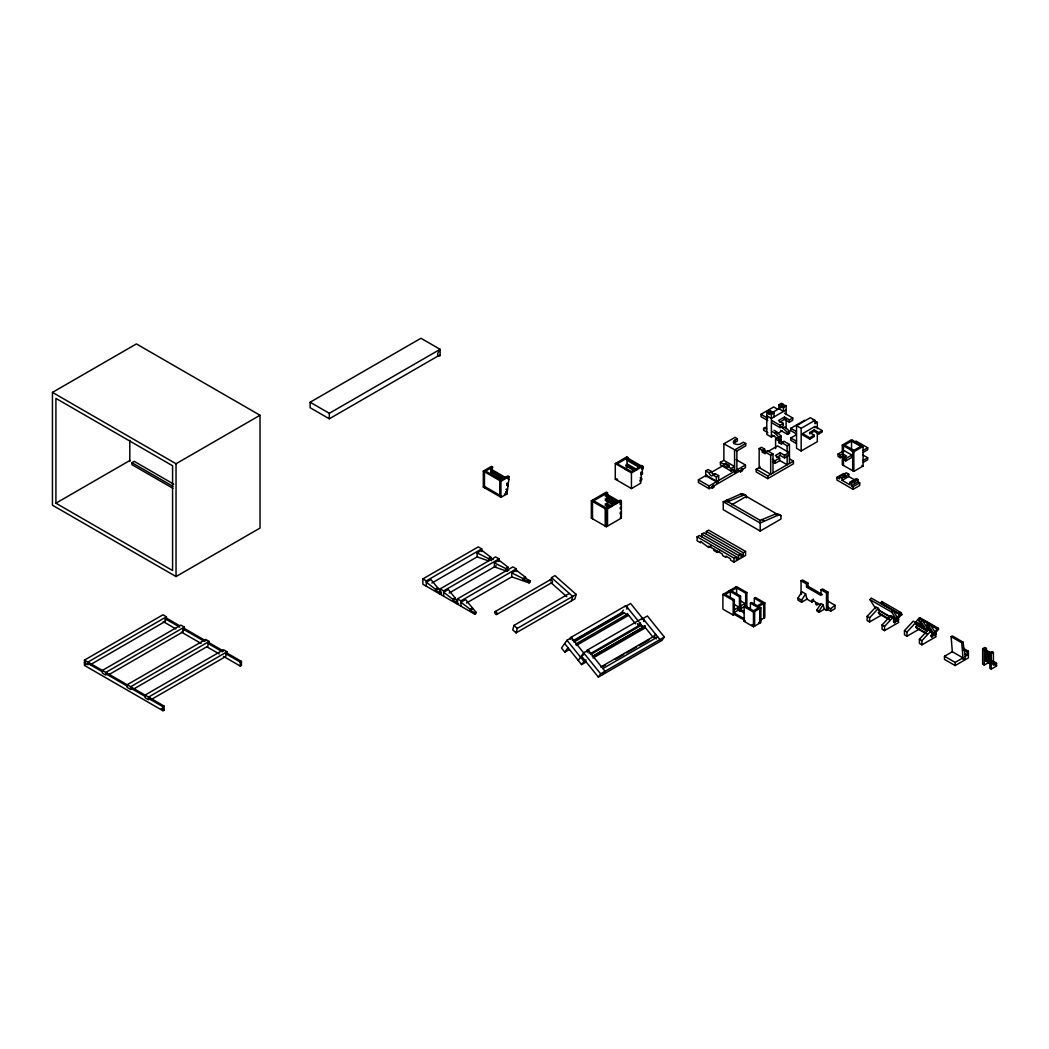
<?xml version="1.0" encoding="UTF-8"?>
<svg xmlns="http://www.w3.org/2000/svg" width="1049" height="1049" viewBox="0 0 1049 1049"><rect width="100%" height="100%" fill="white"/><g stroke="black" fill="none" stroke-linecap="round" stroke-linejoin="round"><path stroke-width="1.5" d="M440.121 354.824L440.121 355.768L437.708 356.214L437.708 353.513L440.121 349.33L420.951 338.263L310.137 402.226L310.137 407.733L329.307 418.8L440.121 354.824L440.121 349.33L329.307 413.306L310.137 402.226M503.35 479.275L490.827 472.05L491.037 470.542L492.453 469.991M491.968 471.617L491.575 474.568L501.592 480.075M505.998 491.929L507.152 492.597L506.955 494.04L500.924 497.252L483.314 487.09L483.314 471.093L491.417 466.412L492.571 467.08L492.165 470.096L491.011 469.441M505.71 492.033L506.864 492.702L507.506 489.909L508.306 483.956L507.152 483.287M506.864 483.392L508.018 484.061L508.699 481.006L508.909 479.485L507.755 478.816M500.924 495.915L499.77 496.583L499.77 480.586L507.873 475.918L509.027 476.574L508.909 479.485M625.479 459.436L625.676 458.02L626.804 457.587L643.339 467.12L643.142 468.549L642.001 468.982L642.014 467.448L643.339 467.12M626.83 456.892L627.866 458.465L626.83 456.892L615.291 463.566L615.291 479.223L631.446 488.546L640.677 483.222L641.123 479.957M634.357 470.713L626.043 465.913L627.092 464.169L627.014 458.78L627.866 458.465M626.319 469.873L626.896 465.586L626.043 465.913M641.831 465.559L642.867 467.12L641.831 465.559L631.446 471.552L616.642 463.566M640.27 480.285L641.595 479.957L641.778 478.528L640.27 480.285L641.319 478.528L641.241 473.151L642.552 472.824L642.368 474.253L641.044 474.581M641.227 474.686L641.241 473.151M642.001 468.982L642.198 467.552L627.014 458.78M713.425 486.172L713.622 485.136L712.455 486.723M741.984 469.677L742.181 468.641L741.027 470.227M706.003 476.797L706.292 475.289M569.345 593.446L513.931 625.427L512.738 629.898L516.082 632.862L574.957 598.874L576.15 594.416L554.96 575.626L551.499 577.632L550.712 580.595M516.082 632.862L517.288 628.403L576.15 594.416M571.495 600.867L572.688 596.409L551.499 577.632M797.948 598.087L802 591.78L805.645 593.891L806.943 599.123L801.606 602.218L797.948 600.107L797.948 598.087L801.606 600.198L801.606 602.218M801.606 600.198L805.645 593.891M816.948 609.875L821 603.568L823.085 604.775L824.383 609.194L819.033 612.275L816.948 611.069L816.948 609.875L819.033 611.082L819.033 612.275M819.033 611.082L823.085 604.775M583.624 654.76L581.421 656.031L598.35 677.103L600.657 673.812L571.39 637.713L566.971 640.257L561.53 648.007L564.834 652.111L569.253 649.567M571.39 637.713L570.354 639.182A1.692 0.97 60 0 1 571.39 637.713A1.692 0.97 60 0 1 572.426 640.375M564.834 652.111L567.968 647.653M578.287 660.49L583.729 652.753L588.148 650.196L605.076 671.268L602.769 674.546M587.112 651.665L588.148 650.196M564.664 643.548L581.592 664.607L584.726 660.149M623.316 610.177L620.772 613.796L622.988 612.524M575.599 644.112L626.214 614.884L627.223 613.455L635.55 623.827M638.212 625.322L640.074 622.673M592.357 656.595L642.971 627.381L643.981 625.938L653.239 637.464L655.546 634.186M659.913 639.615L642.985 618.543L647.403 615.986L664.332 637.058L662.024 640.349L598.35 677.103M875.718 608.669L869.975 599.595L871.26 598.061L899.137 614.137M880.806 602.782L881.855 601.536L900.75 612.459L902.192 614.727L901.13 614.15L900.488 614.924L880.806 602.782L881.947 604.211M888.975 619.605L879.18 613.953L878.446 612.734L879.901 611.029L878.38 608.354L875.889 606.912L867.103 616.34L867.103 620.523L869.595 621.952L882.025 614.78M897.538 621.257L891.794 612.183L893.066 610.649L898.823 619.723L897.538 621.257L892.922 618.595M899.714 613.704L900.75 612.459M878.603 609.98L895.374 619.671L893.774 621.585L894.561 622.831L901.288 614.78L881.684 603.804M896.659 618.136L899.858 614.308M895.859 620.641L894.194 622.621L893.407 621.375L894.863 619.657L893.342 616.996L890.85 615.553L882.065 624.981L882.065 629.151L884.556 630.593L898.705 622.424L897.511 618.661M923.186 626.476L915.856 621.9L919.055 618.071L937.491 628.967L938.134 628.207L919.96 617.704L919.317 618.477L937.491 628.967M924.497 629.505L918.754 620.431L920.025 618.897M920.996 621.729L922.281 620.195L928.037 629.282L926.752 630.803L920.996 621.729L918.754 620.431M934.908 635.524L929.165 626.437L930.45 624.916L936.193 633.989L934.908 635.524L932.653 634.225L926.91 625.138L928.195 623.604M937.242 628.561L934.384 632.94M934.069 633.911L931.578 636.887L930.791 635.642L932.233 633.924L930.712 631.249L928.221 629.806L919.435 639.234L919.435 643.417L921.927 644.847L936.075 636.691L934.895 632.914M869.595 621.952L869.595 617.782L878.38 608.354M884.556 630.593L884.556 626.41L893.342 616.996M919.396 629.033L906.965 636.218L904.474 634.776L904.474 630.606L913.259 621.178L915.751 622.608L917.272 625.283L915.829 627L916.616 628.246L926.346 633.858M906.965 636.218L906.965 632.036L915.751 622.608M921.927 644.847L921.927 640.677L930.712 631.249M489.162 558.173L488.65 559.563L491.535 560.559M506.483 568.178L505.959 569.555L508.844 570.564M523.792 578.169L523.281 579.559L529.05 581.552L530.204 580.884L530.204 582.221L529.05 582.89L511.728 576.884L511.728 572.898L516.344 570.223L525.588 577.33L525.588 578.222L530.204 580.884M826.927 608.984L830.677 611.147L830.677 608.8L835.017 605.247L826.835 600.526M52.45 392.392L136.422 343.915L260.021 415.26L260.021 528.067L176.035 576.544L52.45 505.198L52.45 392.392L176.035 463.75L260.021 415.26M55.912 503.192L172.574 570.551L172.574 465.743L55.912 398.397L55.912 503.192L130.089 460.367M172.901 488.309L131.912 464.641L131.912 462.675L134.22 461.337L173.793 484.192M164.116 706.082L162.962 706.751L148.538 698.411L149.692 697.742L164.116 706.082L164.116 710.081L162.962 710.737L84.471 665.433L84.471 660.096L162.962 614.78L166.424 616.786L166.424 619.448L165.27 620.116M85.625 662.089L84.471 662.758L87.932 664.764L87.932 662.089L166.424 616.786M84.471 665.433L85.625 664.764M183.169 630.436L184.322 629.78L184.322 627.105L105.831 672.422L89.086 662.758L87.932 663.427L102.369 671.753L103.523 671.098M90.502 664.607L165.27 621.441L165.27 618.779L166.424 618.11L179.536 625.689M209.131 644.099L209.131 641.437L130.64 686.754L106.985 673.091L105.831 673.76L127.178 686.085M108.388 674.94L183.169 631.773L183.169 629.112L184.322 628.443L205.67 640.769M492.571 467.08L484.468 471.762L484.468 487.759L485.621 487.09M227.03 654.432L227.03 651.77L148.538 697.087L131.794 687.423L130.64 688.092L145.077 696.418M133.21 689.272L207.977 646.105L207.977 643.43L209.131 642.775L223.555 651.101M483.314 487.09L484.704 486.29M483.314 471.093L500.924 481.255L509.027 476.574M151.095 699.604L225.863 656.438L225.863 653.763L227.03 653.094L241.454 661.434L241.454 665.433L240.3 666.089L223.476 656.386M225.863 653.763L240.3 662.089L241.454 661.434M617.599 463.566L627.984 457.561M475.958 612.21L474.804 612.878L470.175 610.216L470.175 609.325L460.944 602.218L465.559 599.543L475.958 612.21L475.958 613.547L474.804 614.203L422.852 584.214L422.852 578.891L478.265 546.896L481.727 548.902L481.727 551.564M422.852 578.891L426.314 580.884L481.727 548.902M488.65 560.9L477.111 556.901L477.111 552.902L481.727 550.24L490.958 557.347L488.65 559.563M431.86 583.021L477.57 556.626M642.985 466.228L631.446 472.889L615.291 463.566L616.235 463.566M435.558 589.328L437.866 587.991L430.942 579.559L426.314 582.221L435.558 589.328L435.558 590.22L440.174 592.882L441.327 592.213L437.866 587.991L437 588.292M490.958 557.347L488.65 558.671L477.111 552.902M435.558 590.22L437.866 588.882M605.207 526.1L605.207 508.765L620.208 500.111L621.362 500.779L621.362 518.101L606.361 526.768L591.348 518.101L591.348 500.779L606.361 492.112L607.515 492.781L607.515 508.529M441.327 593.55L440.174 594.219L440.174 588.882L495.574 556.901L499.036 558.894L499.036 561.569M607.515 492.781L592.501 501.435L592.501 518.77M440.174 588.882L443.635 590.889L499.036 558.894M507.401 571.39L494.42 566.893L494.42 562.893L499.036 560.232L508.267 567.339L505.959 569.555M640.349 480.848L640.205 481.858M449.169 593.013L496.269 565.831M767.789 420.557L760.997 416.623L760.997 414.289L773.69 406.96L777.768 409.32M774.07 435.532L771.395 437.079L766.78 434.417L766.78 411.759L769.376 410.251L770.858 411.116L770.858 412.113L768.261 413.608L768.261 412.611L770.858 411.116M786.121 414.591L786.121 405.924L783.511 407.418L783.511 411.418L778.896 408.756L778.896 404.757L781.492 403.262L782.974 404.114L782.974 405.111L780.377 406.606L780.377 405.609L782.974 404.114M768.261 413.608L769.861 414.539L769.861 413.542L772.457 412.034L773.992 412.926L773.992 416.925M780.377 406.606L781.99 407.537L781.99 406.54L784.586 405.045L786.121 405.924M772.13 412.663L780.154 408.035M781.99 407.537L784.586 406.042M591.348 518.101L592.501 517.432M591.348 500.779L606.361 509.434L621.362 500.779M769.861 413.542L771.395 414.421L773.992 412.926M452.866 599.32L455.174 597.996L448.251 589.551L443.635 592.213L452.866 599.32L452.866 600.212L457.482 602.873M508.267 567.339L505.959 568.676L494.42 562.893M452.866 600.212L455.174 598.887L455.174 597.996L454.309 598.297M734.562 469.087L731.101 471.093L720.414 464.917L720.414 462.347L723.876 464.34A2.977 1.718 60 0 0 725.751 466.753A2.977 1.718 60 0 0 727.639 466.503L731.101 468.51L734.562 466.503L723.876 460.341L723.876 443.819L735.061 437.354L737.368 438.692L737.368 441.026L735.061 442.35A4.327 2.491 0 0 0 733.631 443.478M621.362 503.94L620.208 504.608L620.208 503.271L621.362 502.602L606.361 493.948M458.636 603.542L457.482 604.211L457.482 598.887L512.882 566.893L516.344 568.899L516.344 571.561M786.121 409.923L771.395 418.42L766.78 415.758M723.876 443.819L736.87 450.978L745.734 445.851L745.734 443.517L743.426 442.193L741.119 443.517A4.327 2.491 0 0 1 734.628 443.766A4.327 2.491 0 0 1 735.061 440.029L737.368 438.692M621.362 506.942L620.208 507.611L620.208 508.935L621.362 508.267M457.482 598.887L460.944 600.88L516.344 568.899M767.855 432.699L763.606 430.247L763.606 428.412L765.626 427.245M779.643 422.183L784.482 419.39L789.386 422.223L792.729 420.295L792.729 417.961L789.386 419.888L784.482 417.056L778.424 420.557L783.328 423.39L783.328 425.724L780.036 427.625L771.88 422.904M621.362 511.938L620.208 512.607L620.208 513.931L621.362 513.276M466.49 603.018L512.2 576.622M745.734 443.517L734.562 449.982L734.562 471.303L731.887 469.755M771.88 420.57L780.036 425.291L783.328 423.39M705.702 470.844L709.163 472.837A2.741 1.587 60 0 0 711.038 475.59A2.741 1.587 60 0 0 712.914 475L716.375 477.007L716.375 481.793L705.702 475.63L705.702 470.844L708.009 469.506L711.471 471.499A2.741 1.587 60 0 0 713.346 474.253A2.741 1.587 60 0 0 715.221 473.676L718.683 475.669L718.683 480.468M720.414 462.347L723.876 460.341M772.038 431.441L774.582 432.909L776.601 431.742L781.217 436.24L781.217 438.076L779.197 439.243L772.116 435.151M780.404 426.615L782.934 428.084L784.967 426.917L789.582 431.414L789.582 433.25L787.563 434.417L780.469 430.326M470.175 609.325L472.483 607.987L471.63 608.289M525.588 577.33L523.281 578.668L511.728 572.898M470.175 610.216L472.483 608.879M523.281 579.559L525.588 578.222M709.163 472.837L711.471 471.499M723.876 464.34L725.606 463.343L729.37 465.507L727.639 466.503M776.745 433.984L782.095 430.903M736.11 459.619L745.446 465.009L745.446 467.684L709.085 488.677L698.411 482.501L698.411 479.839L706.803 475M710.999 472.575L723.587 465.31M796.309 433.827L790.776 430.628L790.776 428.307L804.622 420.308M817.315 432.004L817.315 441.668L801.161 450.991L796.545 448.329L796.545 425.671L810.313 417.725L814.929 420.387L814.929 423.717L817.315 422.341L817.315 428.779M712.914 475L715.221 473.676M759.148 448.605L761.456 447.267L764.629 449.103L764.629 450.768L762.321 452.093L762.321 450.427L759.148 448.605L759.148 467.592L770.687 474.253L770.687 455.266L765.206 452.093L765.206 453.771L762.321 452.093M775.591 439.098L777.899 437.774L781.072 439.61L781.072 441.275L778.764 442.599L778.764 440.934L775.591 439.098L775.591 448.605M779.197 439.243L779.197 437.407L781.217 436.24M787.563 434.417L787.563 432.581L789.582 431.414M716.375 477.007L718.683 475.669M762.321 450.427L764.629 449.103M778.764 440.934L781.072 439.61M796.545 425.671L801.161 428.333L814.929 420.387M765.206 452.093L767.514 450.768L772.995 453.929L772.995 472.929M778.764 442.599L781.649 444.265L781.649 442.599L783.97 441.275L789.451 444.435L789.451 463.422M796.309 443.491L790.776 440.292L790.776 437.957L796.309 434.771M767.724 451.647L777.611 445.93L789.163 452.604L789.163 455.266L784.547 457.928L780.207 455.436L776.535 457.561M698.411 479.839L709.085 486.002L745.446 465.009M809.618 432.555L814.234 435.23L814.234 436.554L809.815 439.111L802.59 434.942L802.59 433.617L815.007 426.445L822.219 430.614L822.219 431.952L818.849 433.893L814.234 431.231L809.618 433.893L809.618 432.555L814.234 429.893L818.849 432.555L822.219 430.614M495.128 611.619L550.541 579.638M737.88 470.306L740.542 471.84L742.561 470.673L742.561 469.349M770.687 455.266L772.995 453.929M781.649 442.599L787.143 445.773L789.451 444.435M496.728 614.465A1.626 0.944 60 0 0 496.256 611.947A1.626 0.944 60 0 0 494.813 612.721A1.626 0.944 60 0 0 496.728 614.465L552.128 582.483M789.163 452.604L784.547 455.266L780.207 452.762L775.303 455.594L779.63 458.098L779.63 460.76L775.014 463.422L772.457 461.953M802.59 433.617L809.815 437.774L814.234 435.23M789.569 458.911L793.424 461.14L793.424 463.802L767.737 478.632L756.198 471.958L756.198 469.296L760.25 466.962M772.457 459.278L775.014 460.76L779.63 458.098M756.198 469.296L767.737 475.958L793.424 461.14M746.337 497.908L746.337 495.639L744.029 494.302A8.864 5.114 -60 0 0 740.371 494.171L723.259 501.724L723.259 509.709L760.197 531.043L780.967 519.045L780.967 515.623L778.66 514.298A8.864 5.114 -60 0 0 775.001 514.167L760.197 520.383L727.875 501.724L723.259 501.724L760.197 523.045L777.309 515.492A8.864 5.114 -60 0 1 780.967 515.623M727.875 501.724L742.679 495.508A8.864 5.114 -60 0 1 746.337 495.639M731.835 504.766L746.337 496.387L777.257 514.233M842.295 453.26L842.295 445.078L851.526 439.741L863.078 446.402L863.078 466.071L853.834 471.394L842.295 464.733L842.295 456.538M852.68 440.41L843.448 445.746L843.448 452.289M853.834 442.442L856.154 441.104L867.693 447.766L867.693 449.772L863.078 452.434M838.007 454.086L844.078 450.585L851.867 455.082L851.867 457.416L845.809 460.917L843.999 459.868L843.999 457.534L846.609 456.04L842.845 453.876L840.249 455.371L838.007 454.086L838.007 456.407L840.249 457.705L842.845 456.21L845.35 457.652M711.196 545.978L708.639 547.46L700.562 541.454L700.562 542.792L697.1 540.799L697.1 536.8L699.408 535.462L738.653 558.12L738.653 555.459L701.715 534.125L701.715 536.8M701.715 534.125L704.023 532.8L743.269 555.459L743.269 552.784L706.331 531.463L706.331 534.125M706.331 531.463L708.639 530.125L745.577 551.459L745.577 555.459L734.025 562.12L730.563 560.114L730.563 558.789L725.947 556.114L725.947 557.452L722.486 555.459L722.486 554.121L708.639 546.123L708.639 547.46M861.924 445.746L852.68 451.07L852.68 470.726M842.295 445.078L853.834 451.739L863.078 446.402M843.999 457.534L845.809 458.583L851.867 455.082M863.078 450.427L867.693 447.766M863.078 460.432L867.693 457.757L867.693 459.764L863.078 462.425M858.03 481.871L858.03 479.55L851.395 483.379L851.395 485.713L858.03 481.871L859.721 482.855L859.721 485.517L853.086 489.345L836.918 480.022L836.918 477.361L843.553 473.519M836.918 477.361L839.646 478.934L839.646 476.6L842.19 475.131L844.655 477.216L848.746 474.187L848.746 476.521L842.111 480.35L842.111 478.016L844.655 476.548M846.176 476.338L843.724 474.253L846.281 472.771L848.746 474.187M843.724 474.909L842.19 475.787L842.19 475.131M713.831 549.125L713.831 550.45L717.293 552.456L719.863 550.974M570.538 637.622L625.374 605.968M573.646 640.428L621.454 612.839M574.38 640.585L588.437 632.468M591.256 630.842L619.369 614.609M842.111 480.35L849.703 484.73L849.703 482.396L852.247 480.927L853.938 481.911M855.459 481.688L853.768 480.049L856.338 478.567L858.03 479.55M573.947 642.054L624.561 612.826L626.214 614.884M852.247 480.927L852.247 481.596L853.768 480.717M576.307 645.489L628.508 615.357M851.395 485.713L853.086 486.684L859.721 482.855M697.1 536.8L734.025 558.12L736.332 556.783L736.332 559.458L738.653 558.12M738.653 555.459L740.961 554.121L740.961 556.783L743.269 555.459M743.269 552.784L745.577 551.459M587.296 652.072A1.692 0.97 60 0 1 587.296 650.118L642.132 618.464M590.364 653.632L640.978 624.404M590.705 654.537L641.319 625.322L642.971 627.381M586.116 660.044L583.9 661.329L566.971 640.257M592.541 656.333L645.358 625.847M581.592 664.607L586.011 662.063M593.065 657.985L645.266 627.853M724.059 593.8L734.339 599.74L734.339 614.399L733.185 615.068L722.905 609.128L722.905 594.455L736.555 586.588L746.836 592.528L746.836 607.187M725.239 594.481L730.327 591.531L730.327 598.048M731.481 590.875L736.582 587.925L736.582 594.442M600.723 667.02L654.156 636.166L656.333 638.88M602.624 666.692L605.443 665.066M615.278 659.388L623.722 654.51M626.528 652.884L636.376 647.207M639.182 645.581L649.029 639.903M602.9 668.554L657.736 636.9M600.657 673.812L664.332 637.058M722.905 594.455L733.185 600.395L734.339 599.74M729.147 590.849L739.44 596.789L740.594 596.134L740.594 610.793M735.401 587.243L745.682 593.183L746.836 592.528M733.762 610.059L738.863 607.122L738.863 609.784L733.762 612.734M740.017 606.453L745.105 603.516L745.105 606.178M754.349 604.709L754.349 598.192L755.503 597.524L764.826 602.913L764.826 617.573L759.856 620.444M740.017 609.128L745.314 606.073L754.637 611.449L754.637 626.122L751.976 624.575M750.402 609.639L750.402 603.123L751.556 602.467L760.892 607.843L760.892 622.503L753.484 626.778L744.161 621.401L744.161 606.728L753.484 612.118L760.892 607.843M757.404 605.837L762.492 602.887M801.056 594.232L801.056 580.779L802.511 579.94L807.953 583.087L807.953 586.234L822.495 594.639M758.584 606.519L764.826 602.913M753.457 610.767L758.558 607.83M801.056 580.779L806.511 583.926L807.953 583.087M744.161 621.401L745.314 620.733M806.511 583.926L806.511 587.073L807.953 586.234M806.511 587.073L821.052 595.478L821.052 589.761L822.495 588.922L827.949 592.069L827.949 609.574L826.494 610.413L824.081 609.023M821.052 589.761L826.494 592.908L827.949 592.069M806.511 598.874L811.952 602.021L813.408 601.182L813.408 599.084M811.952 602.021L811.952 599.923L815.597 602.021L815.597 604.119L816.83 604.827L818.653 604.198M830.677 611.147L835.017 608.643L835.017 605.247M951.102 636.651L961.749 642.801L962.969 657.88L952.322 651.731L951.102 636.651L952.322 635.943L962.969 642.093L965.29 656.281M961.749 642.801L962.969 642.093M963.087 648.151L968.411 651.232L968.411 657.907L955.141 665.577L944.493 659.428L944.493 656.254L952.322 651.731M963.257 649.593L967.257 651.901L968.411 651.232M967.257 651.901L967.257 655.153L964.844 656.543L965.29 658.038L963.008 659.349L963.428 657.618L955.141 662.404L944.493 656.254M982.638 648.728L984.788 647.482L986.427 648.439L986.427 661.106L989.587 659.283L989.587 661.998L984.277 665.053L982.638 664.109L982.638 648.728L984.277 649.672L986.427 648.439M991.003 653.96L985.391 650.721L986.427 649.475M985.391 650.721L986.427 650.131M991.003 655.769L985.391 652.53L986.427 651.285M985.391 652.53L986.427 651.94M991.003 657.749L985.391 654.51L986.427 653.265M985.391 654.51L986.427 653.907M989.889 652.911L992.039 651.665L993.39 652.452L993.39 665.132L996.55 663.296L996.55 666.01L991.239 669.078L989.889 668.292L989.889 652.911L991.239 653.697L993.39 652.452M991.003 659.755L985.391 656.517L986.427 655.271M985.391 656.517L986.427 655.913M991.003 661.788L985.391 658.562L986.427 657.303M985.391 658.562L986.427 657.959M985.85 659.559L987.948 658.339L996.55 663.296M991.003 664.017L985.391 660.778L986.427 659.533M985.391 660.778L986.427 660.175M992.734 663.951L995.199 662.522M995.147 662.548L994.636 662.85M490.827 472.05L492.256 471.499M504.385 493.922L506.955 494.04M641.818 468.877L642.67 468.549L642.093 472.824L640.939 472.155M615.291 479.223L616.34 479.223M616.76 479.223L617.599 479.223M763.606 428.412L766.688 428.962M860.77 446.402L851.526 441.078L851.526 450.9M812.7 419.666L817.315 422.341M778.896 404.757L780.377 405.609M781.99 406.54L783.511 407.418M862.566 454.807L867.693 457.757M844.602 445.078L853.834 450.401M784.573 413.24L792.729 417.961M861.924 465.402L863.078 466.071M766.78 411.759L768.261 412.611M790.776 428.307L796.309 431.493M760.997 414.289L767.789 418.223M790.776 437.957L796.309 441.157M774.057 430.274L776.601 431.742M848.746 476.521L855.066 480.167M843.724 474.253L846.176 475.669M853.768 480.049L855.459 481.032M852.247 481.596L853.938 482.566M781.072 441.275L783 442.376M839.646 476.6L842.111 478.016M849.703 482.396L851.395 483.379M764.629 450.768L766.557 451.883M779.446 460.314L787.143 464.759L787.143 455.266M732.477 469.414L735.152 470.962L734.851 472.47L736.555 471.486L736.241 470.332M740.371 494.171L742.679 495.508M775.001 514.167L777.309 515.492M707.629 476.062L716.965 481.452L716.677 482.96L718.368 481.976L718.054 480.835M727.088 499.508L729.396 500.832M761.718 519.491L764.026 520.828M985.391 650.078L991.003 653.304M990.19 653.96L985.994 652.19M985.391 651.888L991.003 655.114M990.19 655.94L985.994 654.17M985.391 653.855L991.003 657.094M990.19 657.946L985.994 656.163M985.391 655.861L991.003 659.1M924.68 620.969L934.475 626.62M990.19 659.991L985.994 658.208M995.147 663.204L989.023 659.611M985.391 657.907L991.003 661.145M926.91 625.138L929.165 626.437M987.607 660.424L990.413 662.05M990.19 662.207L985.994 660.437M987.122 660.713L991.331 663.138M995.199 665.236L996.55 666.01M987.607 661.08L990.413 662.693M985.391 660.123L991.003 663.361M987.122 661.355L991.331 663.794M915.856 621.9L924.248 626.751M927.041 628.364L931.237 630.777M927.382 628.902L930.188 630.515M933.938 632.691L936.193 633.989M915.974 624.247L927.159 630.698M916.315 624.784L927.5 631.236M964.595 653.606L967.257 655.153M869.975 599.595L891.794 612.183M626.817 460.209L639.09 467.303M915.764 626.961L926.949 633.426M627.407 464.078L637.045 469.65M626.227 464.484L634.54 469.283M878.446 610.243L890.719 617.323M629.977 467.093L632.731 468.68M878.393 612.708L889.578 619.159M625.256 468.982L628.01 470.581M640.165 477.859L641.319 478.528M904.474 630.606L906.965 632.036M919.435 639.234L921.927 640.677M867.103 616.34L869.595 617.782M882.065 624.981L884.556 626.41M826.927 606.637L830.677 608.8M820.462 604.827L816.83 602.729L816.83 604.827M605.207 494.617L617.481 501.697M605.207 495.941L617.481 503.035M606.361 498.275L615.907 503.795M605.207 498.944L614.753 504.451M605.207 500.281L613.39 505.002M606.361 503.271L611.816 506.418M605.207 503.94L610.662 507.087M605.207 505.277L609.299 507.637M592.501 500.111L607.515 508.765L607.515 526.1M620.208 517.432L621.362 518.101M754.349 598.192L763.672 603.581L763.672 618.241M730.301 590.194L740.594 596.134M750.402 603.123L759.738 608.512L759.738 623.172L758.558 622.49M740.214 600.697L745.105 603.516M744.751 605.981L750.219 609.141M733.972 604.303L738.863 607.122M739.663 608.918L743.754 611.292M737.368 608.931L744.436 613.009M491.299 469.323L506.365 478.016M491.037 470.542L504.936 478.567M733.697 612.682L743.597 618.399M733.697 614.019L743.597 619.736M485.621 471.093L500.924 479.931M506.929 484.966L508.083 485.635M506.641 485.071L507.795 485.739M506.352 489.24L507.506 489.909M506.077 489.358L507.231 490.027M484.468 486.421L499.77 495.246M490.958 558.225L493.266 559.563M131.912 462.675L172.901 486.343M184.322 627.105L180.848 625.112L102.369 670.429L102.369 673.091L105.831 675.097L105.831 672.422M209.131 641.437L205.67 639.444L127.178 684.748L127.178 687.423L130.64 689.416L130.64 686.754M227.03 651.77L223.555 649.764L145.077 695.081L145.077 697.742L148.538 699.749L148.538 697.087M165.27 618.779L179.694 627.105M183.169 629.112L204.516 641.437M207.977 643.43L222.401 651.77M163.211 621.585L175.826 628.875M181.425 632.114L201.054 643.43M206.653 646.669L219.267 653.96M84.471 660.096L87.932 662.089M161.31 708.455L164.116 710.081M551.486 583.126L566.788 596.697M513.931 625.427L517.288 628.403M455.174 598.887L457.482 601.103M782.934 428.084L787.563 432.581M774.582 432.909L779.197 437.407M643.588 619.605L630.633 603.503L626.214 606.047L638.789 621.69M639.523 622.595L643.155 627.118M637.399 623.683L639.575 626.397M938.134 628.207L938.671 629.046L931.945 637.097L931.145 635.851L933.099 634.475M919.96 617.704L920.498 618.543M881.855 601.536L883.284 603.818M992.039 651.665L991.593 652.963L985.994 650.38M991.239 653.697L991.239 669.078M984.277 649.672L984.277 665.053M955.141 662.404L955.141 665.577M853.834 451.739L853.834 471.394M853.086 486.684L853.086 489.345M845.809 458.583L845.809 460.917M843.448 455.568L843.448 465.402M842.845 453.876L842.845 456.21M840.249 455.371L840.249 457.705M826.494 592.908L826.494 610.413M818.849 432.555L818.849 433.893M815.007 426.445L815.007 427.782M814.234 429.893L814.234 431.231M809.815 437.774L809.815 439.111M801.475 591.938L801.475 594.285M801.161 428.333L801.161 450.991M789.386 419.888L789.386 422.223M787.143 445.773L787.143 452.093M786.121 419.246L786.121 428.582M784.547 455.266L784.547 457.928M784.482 417.056L784.482 419.39M780.207 452.762L780.207 455.436M780.036 425.291L780.036 427.625M775.014 460.76L775.014 463.422M772.457 412.034L772.457 413.031M771.395 414.421L771.395 437.079M767.737 475.958L767.737 478.632M760.197 520.383L760.197 531.043M753.484 612.118L753.484 626.778M745.682 593.183L745.682 606.217M740.542 470.516L740.542 471.84M739.44 596.789L739.44 611.449M736.87 450.978L736.87 469.965M735.061 440.029L735.061 442.35M734.025 558.12L734.025 562.12M733.185 600.395L733.185 615.068M731.101 468.51L731.101 471.093M717.293 551.118L717.293 552.456M714.002 485.844L714.002 487.169L711.983 488.336L711.983 487.011M709.085 486.002L709.085 488.677M631.446 472.22L631.446 488.546M621.074 514.928L621.074 516.265M607.227 506.942L607.227 508.267M606.361 509.434L606.361 526.768M529.05 581.552L529.05 582.89M500.924 481.255L500.924 497.252M474.804 612.878L474.804 614.203M460.944 600.88L460.944 606.217M443.635 590.889L443.635 596.212M426.314 580.884L426.314 586.221M329.307 413.306L329.307 418.8M240.3 662.089L240.3 666.089M176.035 463.75L176.035 576.544M162.962 706.751L162.962 710.737M149.692 697.742L149.692 699.08M131.794 687.423L131.794 688.747M129.801 440.331L129.801 461.508M106.985 673.091L106.985 674.428M89.086 662.758L89.086 664.096M729.37 465.507A2.977 1.718 60 0 1 727.495 465.756A2.977 1.718 60 0 1 725.606 463.343M625.02 606.742A1.692 0.97 60 0 1 626.109 605.994A1.692 0.97 60 0 1 627.394 607.869A1.692 0.97 60 0 1 626.528 608.944M550.214 580.726A1.626 0.944 60 0 1 551.158 579.638A1.626 0.944 60 0 1 552.482 581.631A1.626 0.944 60 0 1 551.315 582.379M587.296 650.118A1.692 0.97 60 0 1 588.987 651.088A1.692 0.97 60 0 1 588.987 653.042M641.831 619.618A1.692 0.97 60 0 1 642.565 618.386A1.692 0.97 60 0 1 644.06 619.959A1.692 0.97 60 0 1 643.575 621.467M631.852 471.984L631.039 472.22L631.852 471.984M631.852 487.772L631.039 488.008L631.852 487.772"/></g></svg>
